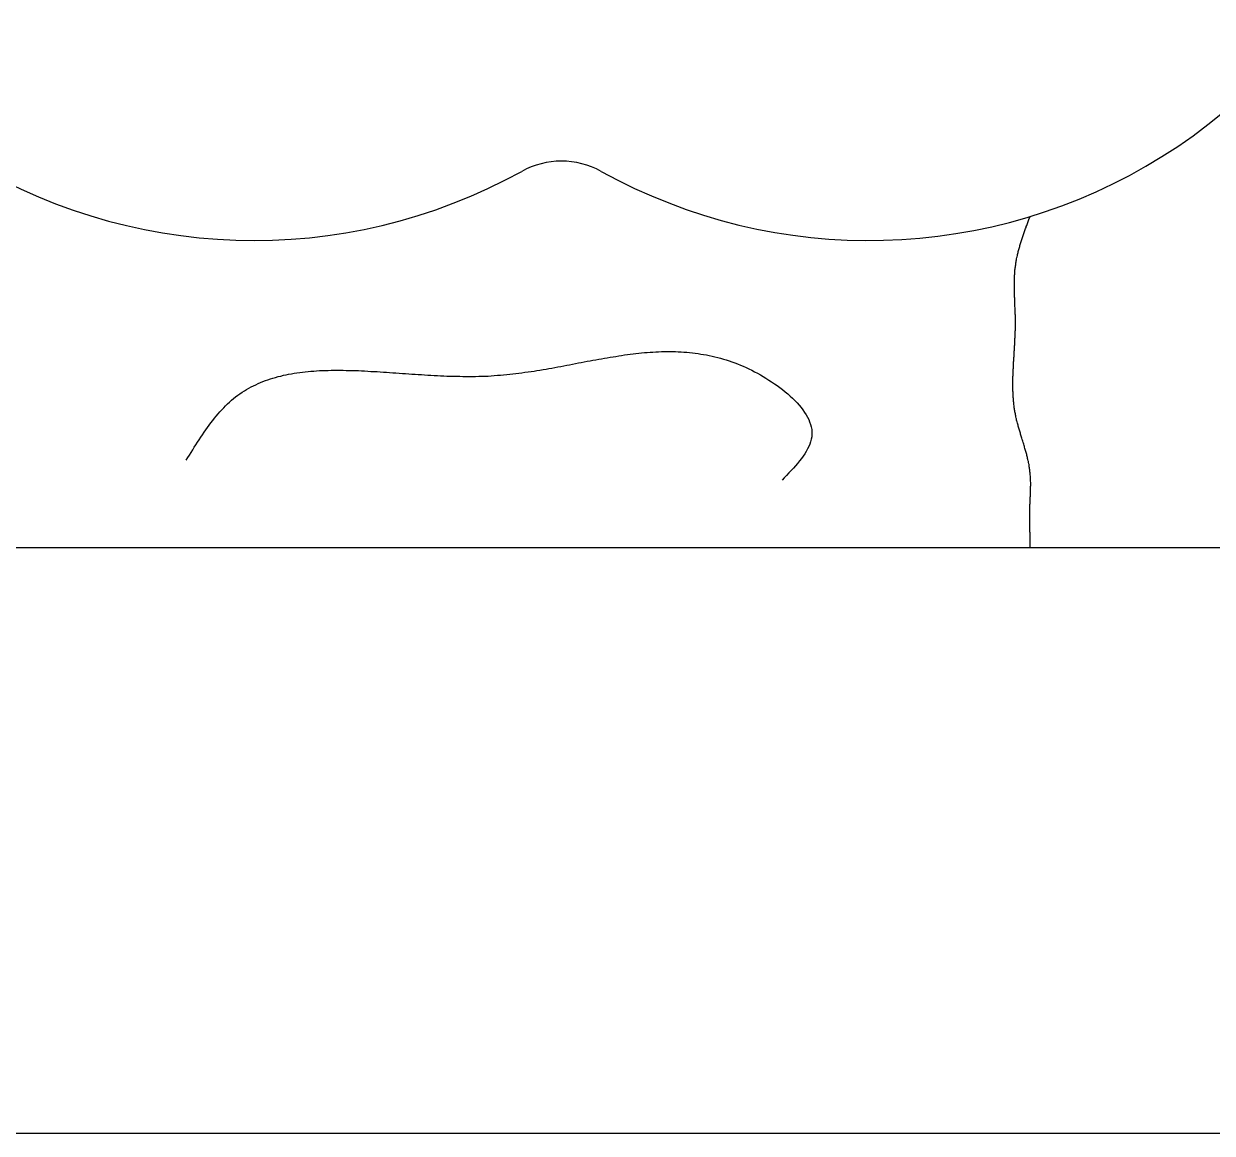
# Model space of a CAD drawing. Extents: x 443 to 1217, y -1921 to -677.
# Drawn here: x 664.3 to 673.71, y -893.46 to -884.67 of the extents above; entities that cross this region are included whole.
import ezdxf

# ---------------------------------------------------------------- set-up
doc = ezdxf.new("R2010")
doc.units = 0
doc.header["$MEASUREMENT"] = 0
for name, color, linetype in [('1', 7, 'CONTINUOUS'), ('3', 8, 'CONTINUOUS'), ('6', 7, 'CONTINUOUS')]:
    doc.layers.add(name, color=color, linetype=linetype)

msp = doc.modelspace()

# ---------------------------------------------------------------- linework, layer by layer
at = {"layer": '1', "color": 7}
for p, q in [((672.2464, -886.2463), (672.2496, -886.2376)), ((672.2496, -886.2376), (672.2529, -886.23)), ((672.2529, -886.23), (672.2551, -886.2223)), ((672.2551, -886.2223), (672.2584, -886.2147)), ((672.2584, -886.2147), (672.2616, -886.206)), ((672.2616, -886.206), (672.2649, -886.1984)), ((672.2126, -886.3411), (672.2148, -886.3324)), ((672.2148, -886.3324), (672.218, -886.3248)), ((672.218, -886.3248), (672.2202, -886.3172)), ((672.2202, -886.3172), (672.2235, -886.3095)), ((672.2235, -886.3095), (672.2257, -886.3008)), ((672.2257, -886.3008), (672.2289, -886.2932)), ((672.2289, -886.2932), (672.2322, -886.2856)), ((672.2322, -886.2856), (672.2344, -886.2779)), ((672.2344, -886.2779), (672.2377, -886.2692)), ((672.2377, -886.2692), (672.2409, -886.2616)), ((672.2409, -886.2616), (672.2431, -886.2539)), ((672.2431, -886.2539), (672.2464, -886.2463)), ((672.1821, -886.4359), (672.1843, -886.4283)), ((672.1843, -886.4283), (672.1864, -886.4207)), ((672.1864, -886.4207), (672.1886, -886.412)), ((672.1886, -886.412), (672.1908, -886.4043)), ((672.1908, -886.4043), (672.1941, -886.3967)), ((672.1941, -886.3967), (672.1962, -886.388)), ((672.1962, -886.388), (672.1984, -886.3804)), ((672.1984, -886.3804), (672.2017, -886.3727)), ((672.2017, -886.3727), (672.2039, -886.364)), ((672.2039, -886.364), (672.2071, -886.3564)), ((672.2071, -886.3564), (672.2093, -886.3488)), ((672.2093, -886.3488), (672.2126, -886.3411)), ((672.1581, -886.5329), (672.1603, -886.5242)), ((672.1603, -886.5242), (672.1614, -886.5166)), ((672.1614, -886.5166), (672.1636, -886.5079)), ((672.1636, -886.5079), (672.1657, -886.5002)), ((672.1657, -886.5002), (672.1668, -886.4926)), ((672.1668, -886.4926), (672.169, -886.4839)), ((672.169, -886.4839), (672.1712, -886.4763)), ((672.1712, -886.4763), (672.1734, -886.4686)), ((672.1734, -886.4686), (672.1755, -886.4599)), ((672.1755, -886.4599), (672.1777, -886.4523)), ((672.1777, -886.4523), (672.1799, -886.4436)), ((672.1799, -886.4436), (672.1821, -886.4359)), ((672.145, -886.6212), (672.1461, -886.6136)), ((672.1461, -886.6136), (672.1472, -886.6049)), ((672.1472, -886.6049), (672.1483, -886.5972)), ((672.1483, -886.5972), (672.1494, -886.5896)), ((672.1494, -886.5896), (672.1505, -886.5809)), ((672.1505, -886.5809), (672.1516, -886.5733)), ((672.1516, -886.5733), (672.1527, -886.5645)), ((672.1527, -886.5645), (672.1537, -886.5569)), ((672.1537, -886.5569), (672.1548, -886.5482)), ((672.1548, -886.5482), (672.157, -886.5406)), ((672.157, -886.5406), (672.1581, -886.5329)), ((672.1407, -886.6877), (672.1418, -886.679)), ((672.1407, -886.6953), (672.1407, -886.6877)), ((672.1407, -886.704), (672.1407, -886.6953)), ((672.1407, -886.7117), (672.1407, -886.704)), ((672.1407, -886.7204), (672.1407, -886.7117)), ((672.1418, -886.6626), (672.1428, -886.655)), ((672.1418, -886.6713), (672.1418, -886.6626)), ((672.1418, -886.679), (672.1418, -886.6713)), ((672.1428, -886.6463), (672.1439, -886.6376)), ((672.1428, -886.655), (672.1428, -886.6463)), ((672.1439, -886.6299), (672.145, -886.6212)), ((672.1439, -886.6376), (672.1439, -886.6299)), ((672.1407, -886.7291), (672.1407, -886.7204)), ((672.1407, -886.7367), (672.1407, -886.7291)), ((672.1407, -886.7455), (672.1407, -886.7367)), ((672.1407, -886.7531), (672.1407, -886.7455)), ((672.1407, -886.7618), (672.1407, -886.7531)), ((672.1407, -886.7705), (672.1407, -886.7618)), ((672.1407, -886.7782), (672.1407, -886.7705)), ((672.1407, -886.7869), (672.1407, -886.7782)), ((672.1407, -886.7956), (672.1407, -886.7869)), ((672.1407, -886.8032), (672.1407, -886.7956)), ((672.1418, -886.8119), (672.1407, -886.8032)), ((672.1418, -886.8196), (672.1418, -886.8119)), ((672.1418, -886.8283), (672.1418, -886.8196)), ((672.1418, -886.837), (672.1418, -886.8283)), ((672.1428, -886.8446), (672.1418, -886.837)), ((672.1428, -886.8534), (672.1428, -886.8446)), ((672.1428, -886.8621), (672.1428, -886.8534)), ((672.1439, -886.8697), (672.1428, -886.8621)), ((672.1439, -886.8784), (672.1439, -886.8697)), ((672.1439, -886.8871), (672.1439, -886.8784)), ((672.145, -886.8948), (672.1439, -886.8871)), ((672.145, -886.9035), (672.145, -886.8948)), ((672.145, -886.9122), (672.145, -886.9035)), ((672.1461, -886.9209), (672.145, -886.9122)), ((672.1461, -886.9285), (672.1461, -886.9209)), ((672.1461, -886.9373), (672.1461, -886.9285)), ((672.1472, -886.946), (672.1461, -886.9373)), ((672.1472, -886.9536), (672.1472, -886.946)), ((672.1472, -886.9623), (672.1472, -886.9536)), ((672.1472, -886.9711), (672.1472, -886.9623)), ((672.1483, -886.9787), (672.1472, -886.9711)), ((672.1483, -886.9874), (672.1483, -886.9787)), ((672.1483, -886.9961), (672.1483, -886.9874)), ((672.1483, -887.0048), (672.1483, -886.9961)), ((672.1483, -887.0125), (672.1483, -887.0048)), ((672.1483, -887.0212), (672.1483, -887.0125)), ((672.1483, -887.0299), (672.1483, -887.0212)), ((672.1483, -887.0375), (672.1483, -887.0299)), ((672.1483, -887.0462), (672.1483, -887.0375)), ((672.1483, -887.055), (672.1483, -887.0462)), ((672.1483, -887.0637), (672.1483, -887.055)), ((672.1483, -887.0713), (672.1483, -887.0637)), ((672.1483, -887.08), (672.1483, -887.0713)), ((672.1483, -887.0888), (672.1483, -887.08)), ((672.1483, -887.0975), (672.1483, -887.0888)), ((672.1439, -887.189), (672.145, -887.1814)), ((672.145, -887.164), (672.1461, -887.1563)), ((672.145, -887.1727), (672.145, -887.164)), ((672.145, -887.1814), (672.145, -887.1727)), ((672.1461, -887.1389), (672.1472, -887.1302)), ((672.1461, -887.1476), (672.1461, -887.1389)), ((672.1461, -887.1563), (672.1461, -887.1476)), ((672.1472, -887.1051), (672.1483, -887.0975)), ((672.1472, -887.1138), (672.1472, -887.1051)), ((672.1472, -887.1225), (672.1472, -887.1138)), ((672.1472, -887.1302), (672.1472, -887.1225)), ((669.1883, -887.2784), (669.2112, -887.2762)), ((669.2112, -887.2762), (669.233, -887.2751)), ((669.233, -887.2751), (669.2559, -887.2729)), ((669.2559, -887.2729), (669.2777, -887.2718)), ((669.2777, -887.2718), (669.3006, -887.2708)), ((669.3006, -887.2708), (669.3235, -887.2697)), ((669.3235, -887.2697), (669.3453, -887.2686)), ((669.3453, -887.2686), (669.3681, -887.2675)), ((669.3681, -887.2675), (669.3899, -887.2675)), ((669.3899, -887.2675), (669.4128, -887.2675)), ((669.4128, -887.2675), (669.4346, -887.2675)), ((669.4346, -887.2675), (669.4575, -887.2686)), ((669.4575, -887.2686), (669.4793, -887.2697)), ((669.4793, -887.2697), (669.5022, -887.2708)), ((669.5022, -887.2708), (669.524, -887.2718)), ((669.524, -887.2718), (669.5458, -887.2729)), ((669.5458, -887.2729), (669.5687, -887.2751)), ((669.5687, -887.2751), (669.5905, -887.2773)), ((669.5905, -887.2773), (669.6134, -887.2806)), ((672.1385, -887.2817), (672.1396, -887.2729)), ((672.1396, -887.2653), (672.1407, -887.2566)), ((672.1396, -887.2729), (672.1396, -887.2653)), ((672.1407, -887.2402), (672.1418, -887.2315)), ((672.1407, -887.2479), (672.1407, -887.2402)), ((672.1407, -887.2566), (672.1407, -887.2479)), ((672.1418, -887.2228), (672.1428, -887.2152)), ((672.1418, -887.2315), (672.1418, -887.2228)), ((672.1428, -887.2065), (672.1439, -887.1977)), ((672.1428, -887.2152), (672.1428, -887.2065)), ((672.1439, -887.1977), (672.1439, -887.189)), ((668.6183, -887.3721), (668.6423, -887.3677)), ((668.6423, -887.3677), (668.6652, -887.3634)), ((668.6652, -887.3634), (668.6881, -887.3579)), ((668.6881, -887.3579), (668.711, -887.3536)), ((668.711, -887.3536), (668.7339, -887.3492)), ((668.7339, -887.3492), (668.7578, -887.3449)), ((668.7578, -887.3449), (668.7807, -887.3405)), ((668.7807, -887.3405), (668.8036, -887.3372)), ((668.8036, -887.3372), (668.8265, -887.3329)), ((668.8265, -887.3329), (668.8494, -887.3285)), ((668.8494, -887.3285), (668.8723, -887.3242)), ((668.8723, -887.3242), (668.8941, -887.3198)), ((668.8941, -887.3198), (668.917, -887.3165)), ((668.917, -887.3165), (668.9398, -887.3122)), ((668.9398, -887.3122), (668.9627, -887.3089)), ((668.9627, -887.3089), (668.9856, -887.3056)), ((668.9856, -887.3056), (669.0085, -887.3013)), ((669.0085, -887.3013), (669.0303, -887.298)), ((669.0303, -887.298), (669.0532, -887.2947)), ((669.0532, -887.2947), (669.0761, -887.2915)), ((669.0761, -887.2915), (669.099, -887.2893)), ((669.099, -887.2893), (669.1208, -887.286)), ((669.1208, -887.286), (669.1436, -887.2838)), ((669.1436, -887.2838), (669.1665, -887.2806)), ((669.1665, -887.2806), (669.1883, -887.2784)), ((669.6134, -887.2806), (669.6352, -887.2838)), ((669.6352, -887.2838), (669.658, -887.2871)), ((669.658, -887.2871), (669.6798, -887.2904)), ((669.6798, -887.2904), (669.7027, -887.2947)), ((669.7027, -887.2947), (669.7245, -887.2991)), ((669.7245, -887.2991), (669.7474, -887.3034)), ((669.7474, -887.3034), (669.7692, -887.3089)), ((669.7692, -887.3089), (669.7921, -887.3143)), ((669.7921, -887.3143), (669.8139, -887.3209)), ((669.8139, -887.3209), (669.8368, -887.3274)), ((669.8368, -887.3274), (669.8586, -887.334)), ((669.8586, -887.334), (669.8815, -887.3416)), ((669.8815, -887.3416), (669.9033, -887.3492)), ((669.9033, -887.3492), (669.9261, -887.3568)), ((669.9261, -887.3568), (669.9479, -887.3656)), ((669.9479, -887.3656), (669.9708, -887.3754)), ((672.133, -887.3656), (672.1341, -887.3568)), ((672.133, -887.3743), (672.133, -887.3656)), ((672.1341, -887.3492), (672.1352, -887.3405)), ((672.1341, -887.3568), (672.1341, -887.3492)), ((672.1352, -887.3318), (672.1363, -887.3242)), ((672.1352, -887.3405), (672.1352, -887.3318)), ((672.1363, -887.3154), (672.1374, -887.3067)), ((672.1363, -887.3242), (672.1363, -887.3154)), ((672.1374, -887.2991), (672.1385, -887.2904)), ((672.1374, -887.3067), (672.1374, -887.2991)), ((672.1385, -887.2904), (672.1385, -887.2817)), ((666.2905, -887.4724), (666.3101, -887.4658)), ((666.3101, -887.4658), (666.3308, -887.4615)), ((666.3308, -887.4615), (666.3526, -887.456)), ((666.3526, -887.456), (666.3733, -887.4517)), ((666.3733, -887.4517), (666.394, -887.4473)), ((666.394, -887.4473), (666.4158, -887.4429)), ((666.4158, -887.4429), (666.4376, -887.4397)), ((666.4376, -887.4397), (666.4594, -887.4364)), ((666.4594, -887.4364), (666.4812, -887.4331)), ((666.4812, -887.4331), (666.503, -887.431)), ((666.503, -887.431), (666.5248, -887.4277)), ((666.5248, -887.4277), (666.5477, -887.4255)), ((666.5477, -887.4255), (666.5695, -887.4233)), ((666.5695, -887.4233), (666.5924, -887.4222)), ((666.5924, -887.4222), (666.6153, -887.4201)), ((666.6153, -887.4201), (666.6381, -887.419)), ((666.6381, -887.419), (666.661, -887.4179)), ((666.661, -887.4179), (666.6839, -887.4179)), ((666.6839, -887.4179), (666.7079, -887.4168)), ((666.7079, -887.4168), (666.7308, -887.4157)), ((666.7308, -887.4157), (666.7547, -887.4157)), ((666.7547, -887.4157), (666.7776, -887.4157)), ((666.7776, -887.4157), (666.8016, -887.4157)), ((666.8016, -887.4157), (666.8256, -887.4157)), ((666.8256, -887.4157), (666.8496, -887.4168)), ((666.8496, -887.4168), (666.8735, -887.4168)), ((666.8735, -887.4168), (666.8975, -887.4179)), ((666.8975, -887.4179), (666.9215, -887.419)), ((666.9215, -887.419), (666.9466, -887.419)), ((666.9466, -887.419), (666.9705, -887.4201)), ((666.9705, -887.4201), (666.9956, -887.4211)), ((666.9956, -887.4211), (667.0196, -887.4233)), ((667.0196, -887.4233), (667.0446, -887.4244)), ((667.0446, -887.4244), (667.0686, -887.4255)), ((667.0686, -887.4255), (667.0937, -887.4266)), ((667.0937, -887.4266), (667.1188, -887.4288)), ((667.1188, -887.4288), (667.1438, -887.4299)), ((667.1438, -887.4299), (667.1689, -887.432)), ((667.1689, -887.432), (667.1929, -887.4331)), ((667.1929, -887.4331), (667.2179, -887.4353)), ((667.2179, -887.4353), (667.243, -887.4364)), ((667.243, -887.4364), (667.2691, -887.4386)), ((667.2691, -887.4386), (667.2942, -887.4408)), ((667.2942, -887.4408), (667.3193, -887.4419)), ((667.3193, -887.4419), (667.3443, -887.444)), ((667.3443, -887.444), (667.3694, -887.4462)), ((667.3694, -887.4462), (667.3945, -887.4473)), ((667.3945, -887.4473), (667.4195, -887.4495)), ((667.4195, -887.4495), (667.4457, -887.4506)), ((667.4457, -887.4506), (667.4708, -887.4528)), ((667.4708, -887.4528), (667.4958, -887.4538)), ((667.4958, -887.4538), (667.5209, -887.4549)), ((667.5209, -887.4549), (667.5471, -887.4571)), ((667.5471, -887.4571), (667.5721, -887.4582)), ((667.5721, -887.4582), (667.5972, -887.4593)), ((667.5972, -887.4593), (667.6222, -887.4604)), ((667.6222, -887.4604), (667.6473, -887.4615)), ((667.6473, -887.4615), (667.6735, -887.4626)), ((667.6735, -887.4626), (667.6985, -887.4626)), ((667.6985, -887.4626), (667.7236, -887.4637)), ((667.7236, -887.4637), (667.7487, -887.4637)), ((667.7487, -887.4637), (667.7737, -887.4647)), ((667.7737, -887.4647), (667.7988, -887.4647)), ((667.7988, -887.4647), (667.8239, -887.4647)), ((667.8239, -887.4647), (667.8489, -887.4647)), ((667.8489, -887.4647), (667.874, -887.4647)), ((667.874, -887.4647), (667.8991, -887.4637)), ((667.8991, -887.4637), (667.9241, -887.4626)), ((667.9241, -887.4626), (667.9481, -887.4626)), ((667.9481, -887.4626), (667.9732, -887.4615)), ((667.9732, -887.4615), (667.9982, -887.4593)), ((667.9982, -887.4593), (668.0222, -887.4582)), ((668.0222, -887.4582), (668.0473, -887.456)), ((668.0473, -887.456), (668.0713, -887.4549)), ((668.0713, -887.4549), (668.0963, -887.4528)), ((668.0963, -887.4528), (668.1203, -887.4495)), ((668.1203, -887.4495), (668.1443, -887.4473)), ((668.1443, -887.4473), (668.1693, -887.4451)), ((668.1693, -887.4451), (668.1933, -887.4419)), ((668.1933, -887.4419), (668.2173, -887.4386)), ((668.2173, -887.4386), (668.2413, -887.4353)), ((668.2413, -887.4353), (668.2652, -887.432)), ((668.2652, -887.432), (668.2892, -887.4288)), ((668.2892, -887.4288), (668.3132, -887.4255)), ((668.3132, -887.4255), (668.3372, -887.4222)), ((668.3372, -887.4222), (668.3601, -887.4179)), ((668.3601, -887.4179), (668.384, -887.4146)), ((668.384, -887.4146), (668.408, -887.4103)), ((668.408, -887.4103), (668.432, -887.4059)), ((668.432, -887.4059), (668.4549, -887.4015)), ((668.4549, -887.4015), (668.4789, -887.3983)), ((668.4789, -887.3983), (668.5017, -887.3939)), ((668.5017, -887.3939), (668.5257, -887.3895)), ((668.5257, -887.3895), (668.5486, -887.3852)), ((668.5486, -887.3852), (668.5726, -887.3808)), ((668.5726, -887.3808), (668.5955, -887.3765)), ((668.5955, -887.3765), (668.6183, -887.3721)), ((669.9708, -887.3754), (669.9937, -887.3841)), ((669.9937, -887.3841), (670.0155, -887.3939)), ((670.0155, -887.3939), (670.0384, -887.4048)), ((670.0384, -887.4048), (670.0602, -887.4157)), ((670.0602, -887.4157), (670.0831, -887.4277)), ((670.0831, -887.4277), (670.106, -887.4397)), ((670.106, -887.4397), (670.1288, -887.4517)), ((670.1288, -887.4517), (670.1506, -887.4647)), ((670.1506, -887.4647), (670.1735, -887.4789)), ((672.1287, -887.4658), (672.1298, -887.4571)), ((672.1287, -887.4735), (672.1287, -887.4658)), ((672.1298, -887.432), (672.1309, -887.4244)), ((672.1298, -887.4408), (672.1298, -887.432)), ((672.1298, -887.4495), (672.1298, -887.4408)), ((672.1298, -887.4571), (672.1298, -887.4495)), ((672.1309, -887.407), (672.1319, -887.3994)), ((672.1309, -887.4157), (672.1309, -887.407)), ((672.1309, -887.4244), (672.1309, -887.4157)), ((672.1319, -887.3906), (672.133, -887.3819)), ((672.1319, -887.3994), (672.1319, -887.3906)), ((672.133, -887.3819), (672.133, -887.3743)), ((666.0605, -887.5683), (666.078, -887.5574)), ((666.078, -887.5574), (666.0965, -887.5476)), ((666.0965, -887.5476), (666.115, -887.5389)), ((666.115, -887.5389), (666.1335, -887.5301)), ((666.1335, -887.5301), (666.1521, -887.5214)), ((666.1521, -887.5214), (666.1717, -887.5127)), ((666.1717, -887.5127), (666.1902, -887.5051)), ((666.1902, -887.5051), (666.2098, -887.4974)), ((666.2098, -887.4974), (666.2295, -887.4909)), ((666.2295, -887.4909), (666.2502, -887.4844)), ((666.2502, -887.4844), (666.2698, -887.4778)), ((666.2698, -887.4778), (666.2905, -887.4724)), ((670.1735, -887.4789), (670.1964, -887.4931)), ((670.1964, -887.4931), (670.2182, -887.5072)), ((670.2182, -887.5072), (670.24, -887.5225)), ((670.24, -887.5225), (670.2629, -887.5378)), ((670.2629, -887.5378), (670.2836, -887.553)), ((670.2836, -887.553), (670.3054, -887.5694)), ((672.1276, -887.516), (672.1287, -887.5072)), ((672.1276, -887.5236), (672.1276, -887.516)), ((672.1276, -887.5323), (672.1276, -887.5236)), ((672.1287, -887.5399), (672.1276, -887.5323)), ((672.1287, -887.4822), (672.1287, -887.4735)), ((672.1287, -887.4909), (672.1287, -887.4822)), ((672.1287, -887.4985), (672.1287, -887.4909)), ((672.1287, -887.5072), (672.1287, -887.4985)), ((672.1287, -887.5487), (672.1287, -887.5399)), ((672.1287, -887.5563), (672.1287, -887.5487)), ((672.1287, -887.565), (672.1287, -887.5563)), ((665.9254, -887.6674), (665.9417, -887.6533)), ((665.9417, -887.6533), (665.9581, -887.6391)), ((665.9581, -887.6391), (665.9744, -887.626)), ((665.9744, -887.626), (665.9908, -887.614)), ((665.9908, -887.614), (666.0082, -887.6021)), ((666.0082, -887.6021), (666.0257, -887.5901)), ((666.0257, -887.5901), (666.0431, -887.5792)), ((666.0431, -887.5792), (666.0605, -887.5683)), ((670.3054, -887.5694), (670.3261, -887.5868)), ((670.3261, -887.5868), (670.3457, -887.6031)), ((670.3457, -887.6031), (670.3653, -887.6206)), ((670.3653, -887.6206), (670.3839, -887.638)), ((670.3839, -887.638), (670.4024, -887.6566)), ((672.1287, -887.5737), (672.1287, -887.565)), ((672.1287, -887.5814), (672.1287, -887.5737)), ((672.1298, -887.5901), (672.1287, -887.5814)), ((672.1298, -887.5977), (672.1298, -887.5901)), ((672.1298, -887.6064), (672.1298, -887.5977)), ((672.1309, -887.614), (672.1298, -887.6064)), ((672.1309, -887.6228), (672.1309, -887.614)), ((672.1309, -887.6304), (672.1309, -887.6228)), ((672.1319, -887.6391), (672.1309, -887.6304)), ((672.133, -887.6478), (672.1319, -887.6391)), ((672.133, -887.6555), (672.133, -887.6478)), ((665.8349, -887.7612), (665.8502, -887.7448)), ((665.8502, -887.7448), (665.8644, -887.7285)), ((665.8644, -887.7285), (665.8796, -887.7121)), ((665.8796, -887.7121), (665.8949, -887.6969)), ((665.8949, -887.6969), (665.9101, -887.6816)), ((665.9101, -887.6816), (665.9254, -887.6674)), ((670.4024, -887.6566), (670.4198, -887.674)), ((670.4198, -887.674), (670.4362, -887.6925)), ((670.4362, -887.6925), (670.4514, -887.711)), ((670.4514, -887.711), (670.4656, -887.7296)), ((670.4656, -887.7296), (670.4787, -887.7492)), ((672.1341, -887.6642), (672.133, -887.6555)), ((672.1352, -887.6718), (672.1341, -887.6642)), ((672.1352, -887.6805), (672.1352, -887.6718)), ((672.1363, -887.6882), (672.1352, -887.6805)), ((672.1374, -887.6969), (672.1363, -887.6882)), ((672.1385, -887.7045), (672.1374, -887.6969)), ((672.1396, -887.7132), (672.1385, -887.7045)), ((672.1407, -887.7209), (672.1396, -887.7132)), ((672.1418, -887.7285), (672.1407, -887.7209)), ((672.1439, -887.7372), (672.1418, -887.7285)), ((672.145, -887.7448), (672.1439, -887.7372)), ((672.1461, -887.7535), (672.145, -887.7448)), ((665.7652, -887.8505), (665.7783, -887.832)), ((665.7783, -887.832), (665.7924, -887.8135)), ((665.7924, -887.8135), (665.8066, -887.796)), ((665.8066, -887.796), (665.8208, -887.7786)), ((665.8208, -887.7786), (665.8349, -887.7612)), ((670.4787, -887.7492), (670.4907, -887.7677)), ((670.4907, -887.7677), (670.5016, -887.7873)), ((670.5016, -887.7873), (670.5114, -887.8069)), ((670.5114, -887.8069), (670.519, -887.8255)), ((670.519, -887.8255), (670.5255, -887.8451)), ((672.1483, -887.7612), (672.1461, -887.7535)), ((672.1494, -887.7699), (672.1483, -887.7612)), ((672.1516, -887.7775), (672.1494, -887.7699)), ((672.1527, -887.7852), (672.1516, -887.7775)), ((672.1548, -887.7939), (672.1527, -887.7852)), ((672.157, -887.8015), (672.1548, -887.7939)), ((672.1581, -887.8102), (672.157, -887.8015)), ((672.1603, -887.8178), (672.1581, -887.8102)), ((672.1625, -887.8255), (672.1603, -887.8178)), ((672.1646, -887.8342), (672.1625, -887.8255)), ((672.1668, -887.8418), (672.1646, -887.8342)), ((672.169, -887.8505), (672.1668, -887.8418)), ((665.6987, -887.9464), (665.7118, -887.9268)), ((665.7118, -887.9268), (665.7249, -887.9072)), ((665.7249, -887.9072), (665.7379, -887.8887)), ((665.7379, -887.8887), (665.751, -887.8691)), ((665.751, -887.8691), (665.7652, -887.8505)), ((670.5255, -887.8451), (670.531, -887.8647)), ((670.531, -887.8647), (670.5354, -887.8843)), ((670.5354, -887.8843), (670.5364, -887.9039)), ((670.5375, -887.9236), (670.5354, -887.9432)), ((670.5364, -887.9039), (670.5375, -887.9236)), ((672.1712, -887.8582), (672.169, -887.8505)), ((672.1734, -887.8658), (672.1712, -887.8582)), ((672.1755, -887.8745), (672.1734, -887.8658)), ((672.1777, -887.8821), (672.1755, -887.8745)), ((672.1799, -887.8898), (672.1777, -887.8821)), ((672.1821, -887.8985), (672.1799, -887.8898)), ((672.1853, -887.9061), (672.1821, -887.8985)), ((672.1875, -887.9138), (672.1853, -887.9061)), ((672.1897, -887.9225), (672.1875, -887.9138)), ((672.1919, -887.9301), (672.1897, -887.9225)), ((672.1952, -887.9388), (672.1919, -887.9301)), ((665.6344, -888.0467), (665.6464, -888.026)), ((665.6464, -888.026), (665.6595, -888.0064)), ((665.6595, -888.0064), (665.6726, -887.9857)), ((665.6726, -887.9857), (665.6856, -887.9661)), ((665.6856, -887.9661), (665.6987, -887.9464)), ((670.5125, -888.0195), (670.5027, -888.0391)), ((670.5201, -888.0009), (670.5125, -888.0195)), ((670.5266, -887.9813), (670.5201, -888.0009)), ((670.5321, -887.9617), (670.5266, -887.9813)), ((670.5354, -887.9432), (670.5321, -887.9617)), ((672.1973, -887.9464), (672.1952, -887.9388)), ((672.1995, -887.9541), (672.1973, -887.9464)), ((672.2017, -887.9628), (672.1995, -887.9541)), ((672.205, -887.9704), (672.2017, -887.9628)), ((672.2071, -887.978), (672.205, -887.9704)), ((672.2093, -887.9868), (672.2071, -887.978)), ((672.2115, -887.9944), (672.2093, -887.9868)), ((672.2148, -888.002), (672.2115, -887.9944)), ((672.217, -888.0107), (672.2148, -888.002)), ((672.2191, -888.0184), (672.217, -888.0107)), ((672.2213, -888.026), (672.2191, -888.0184)), ((672.2235, -888.0347), (672.2213, -888.026)), ((665.5832, -888.1284), (665.5963, -888.1077)), ((665.5963, -888.1077), (665.6083, -888.087)), ((665.6083, -888.087), (665.6213, -888.0674)), ((665.6213, -888.0674), (665.6344, -888.0467)), ((670.4536, -888.1154), (670.4394, -888.1339)), ((670.4678, -888.0968), (670.4536, -888.1154)), ((670.4809, -888.0772), (670.4678, -888.0968)), ((670.4928, -888.0587), (670.4809, -888.0772)), ((670.5027, -888.0391), (670.4928, -888.0587)), ((672.2268, -888.0423), (672.2235, -888.0347)), ((672.2289, -888.0511), (672.2268, -888.0423)), ((672.2311, -888.0587), (672.2289, -888.0511)), ((672.2333, -888.0663), (672.2311, -888.0587)), ((672.2355, -888.075), (672.2333, -888.0663)), ((672.2377, -888.0827), (672.2355, -888.075)), ((672.2398, -888.0903), (672.2377, -888.0827)), ((672.242, -888.099), (672.2398, -888.0903)), ((672.2431, -888.1066), (672.242, -888.099)), ((672.2453, -888.1154), (672.2431, -888.1066)), ((672.2475, -888.123), (672.2453, -888.1154)), ((672.2496, -888.1317), (672.2475, -888.123)), ((670.373, -888.2102), (670.3555, -888.2287)), ((670.3904, -888.1917), (670.373, -888.2102)), ((670.4068, -888.172), (670.3904, -888.1917)), ((670.4231, -888.1535), (670.4068, -888.172)), ((670.4394, -888.1339), (670.4231, -888.1535)), ((672.2507, -888.1393), (672.2496, -888.1317)), ((672.2529, -888.147), (672.2507, -888.1393)), ((672.254, -888.1557), (672.2529, -888.147)), ((672.2562, -888.1633), (672.254, -888.1557)), ((672.2573, -888.172), (672.2562, -888.1633)), ((672.2584, -888.1797), (672.2573, -888.172)), ((672.2595, -888.1884), (672.2584, -888.1797)), ((672.2605, -888.196), (672.2595, -888.1884)), ((672.2627, -888.2047), (672.2605, -888.196)), ((672.2627, -888.2124), (672.2627, -888.2047)), ((672.2638, -888.2211), (672.2627, -888.2124)), ((670.3185, -888.2669), (670.301, -888.2854)), ((670.337, -888.2483), (670.3185, -888.2669)), ((670.3555, -888.2287), (670.337, -888.2483)), ((672.2649, -888.2287), (672.2638, -888.2211)), ((672.266, -888.2374), (672.2649, -888.2287)), ((672.266, -888.2451), (672.266, -888.2374)), ((672.2671, -888.2538), (672.266, -888.2451)), ((672.2671, -888.2625), (672.2671, -888.2538)), ((672.2682, -888.2701), (672.2671, -888.2625)), ((672.2682, -888.2788), (672.2682, -888.2701)), ((672.2682, -888.2865), (672.2682, -888.2788)), ((672.2682, -888.2952), (672.2682, -888.2865)), ((672.2693, -888.3039), (672.2682, -888.2952)), ((672.2693, -888.3115), (672.2693, -888.3039)), ((672.2693, -888.3203), (672.2693, -888.3115)), ((672.2671, -888.3867), (672.2682, -888.378)), ((672.2671, -888.3955), (672.2671, -888.3867)), ((672.2671, -888.4031), (672.2671, -888.3955)), ((672.2671, -888.4118), (672.2671, -888.4031)), ((672.2682, -888.3366), (672.2693, -888.3279)), ((672.2682, -888.3453), (672.2682, -888.3366)), ((672.2682, -888.3529), (672.2682, -888.3453)), ((672.2682, -888.3617), (672.2682, -888.3529)), ((672.2682, -888.3704), (672.2682, -888.3617)), ((672.2682, -888.378), (672.2682, -888.3704)), ((672.2693, -888.3279), (672.2693, -888.3203)), ((672.2638, -888.4783), (672.2649, -888.4707)), ((672.2638, -888.487), (672.2638, -888.4783)), ((672.2638, -888.4957), (672.2638, -888.487)), ((672.2638, -888.5033), (672.2638, -888.4957)), ((672.2649, -888.4456), (672.266, -888.4369)), ((672.2649, -888.4532), (672.2649, -888.4456)), ((672.2649, -888.4619), (672.2649, -888.4532)), ((672.2649, -888.4707), (672.2649, -888.4619)), ((672.266, -888.4205), (672.2671, -888.4118)), ((672.266, -888.4281), (672.266, -888.4205)), ((672.266, -888.4369), (672.266, -888.4281)), ((672.2638, -888.5121), (672.2638, -888.5033)), ((672.2638, -888.5197), (672.2638, -888.5121)), ((672.2638, -888.5284), (672.2638, -888.5197)), ((672.2638, -888.5371), (672.2638, -888.5284)), ((672.2638, -888.5448), (672.2638, -888.5371)), ((672.2638, -888.5535), (672.2638, -888.5448)), ((672.2638, -888.5622), (672.2638, -888.5535)), ((672.2638, -888.5698), (672.2638, -888.5622)), ((672.2638, -888.5785), (672.2638, -888.5698)), ((672.2638, -888.5873), (672.2638, -888.5785)), ((672.2638, -888.5949), (672.2638, -888.5873)), ((672.2638, -888.6036), (672.2638, -888.5949)), ((672.2638, -888.6112), (672.2638, -888.6036)), ((672.2638, -888.62), (672.2638, -888.6112)), ((672.2638, -888.6287), (672.2638, -888.62)), ((672.2638, -888.6363), (672.2638, -888.6287)), ((672.2638, -888.645), (672.2638, -888.6363)), ((672.2638, -888.6527), (672.2638, -888.645)), ((672.2638, -888.6614), (672.2638, -888.6527)), ((672.2638, -888.6701), (672.2638, -888.6614)), ((672.2638, -888.6777), (672.2638, -888.6701)), ((672.2638, -888.6864), (672.2638, -888.6777)), ((672.2638, -888.6952), (672.2638, -888.6864)), ((672.2649, -888.7028), (672.2638, -888.6952)), ((672.2649, -888.7115), (672.2649, -888.7028)), ((672.2649, -888.7191), (672.2649, -888.7115)), ((672.2649, -888.7278), (672.2649, -888.7191)), ((672.2649, -888.7366), (672.2649, -888.7278)), ((672.2649, -888.7442), (672.2649, -888.7366)), ((672.2649, -888.7529), (672.2649, -888.7442)), ((672.2649, -888.7616), (672.2649, -888.7529)), ((672.2649, -888.7693), (672.2649, -888.7616)), ((672.2649, -888.778), (672.2649, -888.7693)), ((672.2649, -888.7856), (672.2649, -888.778)), ((672.2649, -888.7943), (672.2649, -888.7856)), ((672.2649, -888.803), (672.2649, -888.7943)), ((672.2649, -888.8107), (672.2649, -888.803)), ((672.2649, -888.8194), (672.2649, -888.8107))]:
    msp.add_line(p, q, dxfattribs=at)
at = {"layer": '3', "color": 3, "linetype": 'Continuous'}
for centre, radius, start, end in [((670.9886, -882.0055), 4.3827, 241.06147, 63.74899), ((666.119, -882.0055), 4.3827, 175.69807, 298.93853), ((668.5538, -886.4092), 0.6493, 61.06147, 118.93853)]:
    msp.add_arc(centre, radius, start, end, dxfattribs=at)
at = {"layer": '6', "color": 3, "linetype": 'Continuous'}
for p, q in [((648.6118, -888.8194), (720.0339, -888.8194)), ((648.6118, -893.4572), (720.0339, -893.4572))]:
    msp.add_line(p, q, dxfattribs=at)

doc.saveas('drawing.dxf')
